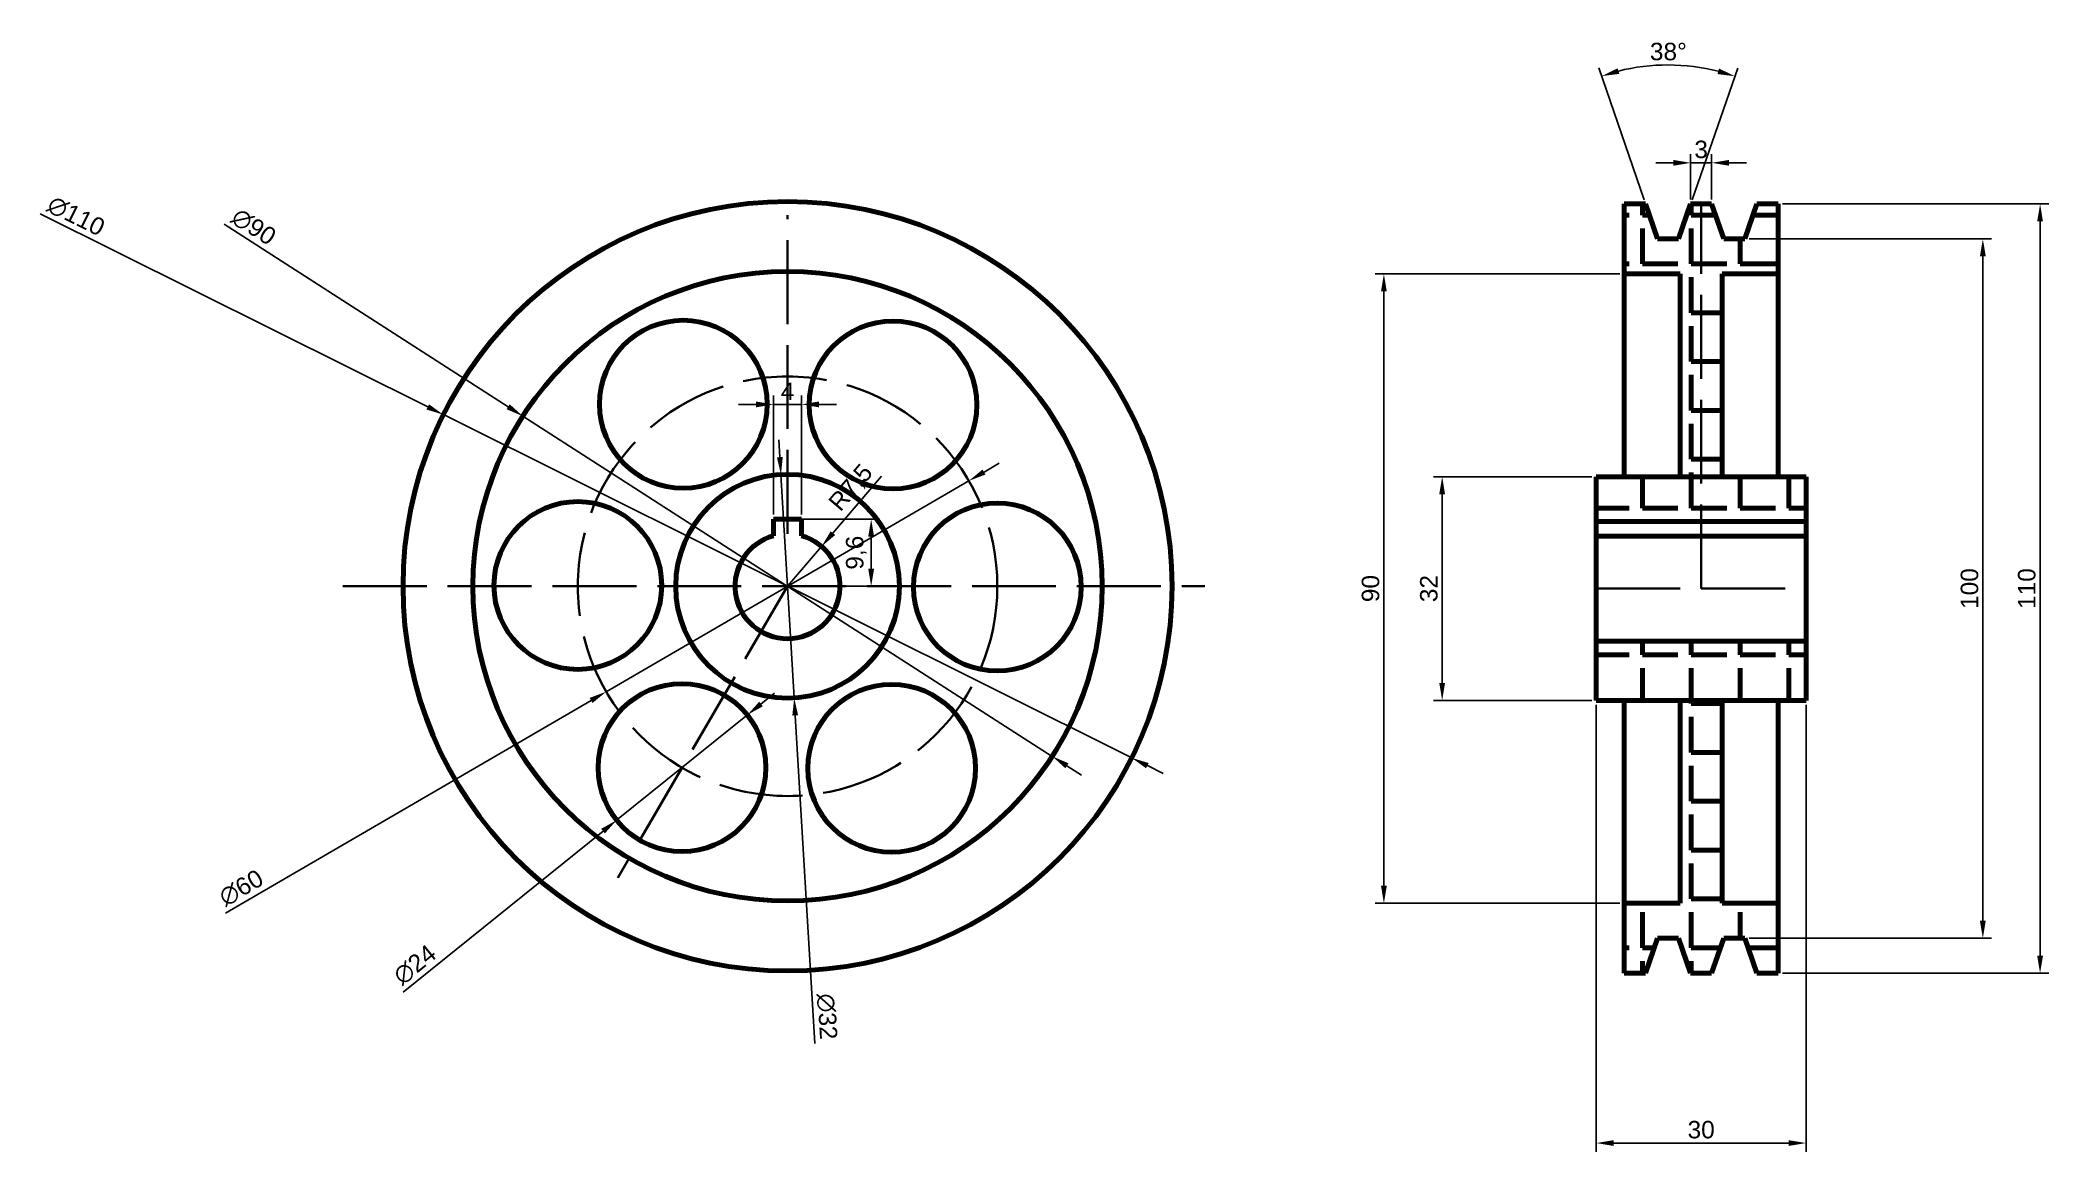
# Model space of a CAD drawing. Header units: millimetres. Extents: x 4043 to 4331, y 1859 to 2018.
import ezdxf

# ---------------------------------------------------------------- set-up
doc = ezdxf.new("R2010")
doc.units = ezdxf.units.MM
doc.linetypes.add('ACAD_ISO02W100', pattern=[15, 12, -3])
for name, color, linetype, lineweight in [('尺寸线', 1, 'Continuous', 35), ('粗实线', 7, 'Continuous', 70), ('虚线', 2, 'ACAD_ISO02W100', 35)]:
    doc.layers.add(name, color=color, linetype=linetype, lineweight=lineweight)
doc.styles.get("Standard").update_dxf_attribs({"font": 'arial.ttf'})
doc.dimstyles.new('ISO-25', dxfattribs={"dimtxt": 2.5, "dimasz": 2.5, "dimexe": 1.25, "dimexo": 0.625, "dimtad": 1, "dimtxsty": 'Standard', "dimcen": 2.5, "dimadec": 0, "dimazin": 0, "dimtfac": 1, "dimtmove": 0, "dimatfit": 3, "dimfxl": 1, "dimarcsym": 0})

# ---------------------------------------------------------------- blocks, each defined once
blk = doc.blocks.new('*U1')
at = {"layer": '粗实线'}
blk.add_circle((0, 0), 12, dxfattribs=at)
blk = doc.blocks.new('*U2')
at = {"layer": '粗实线', "color": 0, "linetype": 'ByBlock', "lineweight": -2, "transparency": 16777216}
for p, rotation in [((4135.28, 1966.3), 240), ((4165.28, 1966.2), 180), ((4120.19, 1940.38), 300.0000000000001), ((4180.19, 1940.16), 120), ((4165.09, 1914.24), 59.99999999999999)]:
    blk.add_blockref('*U1', p, dxfattribs=dict(at, rotation=rotation))
blk.add_blockref('*U1', (4135.09, 1914.34), dxfattribs=at)
blk = doc.blocks.new('*D3')
at = {"layer": 'Defpoints', "color": 0, "transparency": 16777216}
for p in [(4100.96, 1964.81), (4199.41, 1915.73)]:
    blk.add_point(p, dxfattribs=at)
at = {"layer": '尺寸线', "color": 0, "lineweight": -2, "transparency": 16777216}
for p, q in [((4043.29, 1993.55), (4098.73, 1965.92)), ((4199.41, 1915.73), (4100.96, 1964.81)), ((4201.65, 1914.62), (4203.89, 1913.5))]:
    blk.add_line(p, q, dxfattribs=at)
at = {"layer": '尺寸线', "color": 0, "transparency": 16777216}
for points in [[(4098.91, 1966.29), (4098.54, 1965.55), (4100.96, 1964.81)], [(4201.83, 1914.99), (4201.46, 1914.25), (4199.41, 1915.73)]]:
    blk.add_solid(points, dxfattribs=at)
at = {"layer": '尺寸线', "color": 0, "transparency": 16777216, "insert": (4048.42, 1993.2), "char_height": 2.5, "attachment_point": 5, "rotation": 333.5049}
blk.add_mtext('∅110', dxfattribs=at)
blk = doc.blocks.new('*D4')
at = {"layer": 'Defpoints', "color": 0, "transparency": 16777216}
for p in [(4112.33, 1964.59), (4188.05, 1915.95)]:
    blk.add_point(p, dxfattribs=at)
at = {"layer": '尺寸线', "color": 0, "lineweight": -2, "transparency": 16777216}
for p, q in [((4069.59, 1992.05), (4110.22, 1965.95)), ((4188.05, 1915.95), (4112.33, 1964.59)), ((4190.15, 1914.59), (4192.25, 1913.24))]:
    blk.add_line(p, q, dxfattribs=at)
at = {"layer": '尺寸线', "color": 0, "transparency": 16777216}
for points in [[(4110.45, 1966.3), (4110, 1965.59), (4112.33, 1964.59)], [(4190.38, 1914.95), (4189.93, 1914.24), (4188.05, 1915.95)]]:
    blk.add_solid(points, dxfattribs=at)
at = {"layer": '尺寸线', "color": 0, "transparency": 16777216, "insert": (4073.83, 1991.67), "char_height": 2.5, "attachment_point": 5, "rotation": 327.2804}
blk.add_mtext('∅90', dxfattribs=at)
blk = doc.blocks.new('*D5')
at = {"layer": 'Defpoints', "color": 0, "transparency": 16777216}
for p in [(4176.12, 1955.35), (4124.25, 1925.19)]:
    blk.add_point(p, dxfattribs=at)
at = {"layer": '尺寸线', "color": 0, "lineweight": -2, "transparency": 16777216}
for p, q in [((4178.29, 1956.6), (4180.45, 1957.86)), ((4176.12, 1955.35), (4124.25, 1925.19)), ((4069.79, 1893.53), (4122.09, 1923.94))]:
    blk.add_line(p, q, dxfattribs=at)
at = {"layer": '尺寸线', "color": 0, "transparency": 16777216}
for points in [[(4178.08, 1956.96), (4178.49, 1956.24), (4176.12, 1955.35)], [(4121.88, 1924.3), (4122.3, 1923.58), (4124.25, 1925.19)]]:
    blk.add_solid(points, dxfattribs=at)
at = {"layer": '尺寸线', "color": 0, "transparency": 16777216, "insert": (4072.05, 1897.13), "char_height": 2.5, "attachment_point": 5, "rotation": 30.1681}
blk.add_mtext('∅60', dxfattribs=at)
blk = doc.blocks.new('*D6')
at = {"layer": 'Defpoints', "color": 0, "transparency": 16777216}
for p in [(4149.24, 1956.24), (4151.14, 1924.3)]:
    blk.add_point(p, dxfattribs=at)
at = {"layer": '尺寸线', "color": 0, "lineweight": -2, "transparency": 16777216}
for p, q in [((4149.09, 1958.74), (4148.94, 1961.23)), ((4149.24, 1956.24), (4151.14, 1924.3)), ((4154.07, 1874.87), (4151.28, 1921.8))]:
    blk.add_line(p, q, dxfattribs=at)
at = {"layer": '尺寸线', "color": 0, "transparency": 16777216}
for points in [[(4149.51, 1958.76), (4148.67, 1958.71), (4149.24, 1956.24)], [(4151.7, 1921.83), (4150.87, 1921.78), (4151.14, 1924.3)]]:
    blk.add_solid(points, dxfattribs=at)
at = {"layer": '尺寸线', "color": 0, "transparency": 16777216, "insert": (4155.82, 1878.74), "char_height": 2.5, "attachment_point": 5, "rotation": 273.3988}
blk.add_mtext('∅32', dxfattribs=at)
blk = doc.blocks.new('*D7')
at = {"layer": 'Defpoints', "color": 0, "transparency": 16777216}
for p in [(4144.44, 1921.87), (4125.74, 1906.82)]:
    blk.add_point(p, dxfattribs=at)
at = {"layer": '尺寸线', "color": 0, "lineweight": -2, "transparency": 16777216}
for p, q in [((4146.39, 1923.43), (4148.34, 1925)), ((4144.44, 1921.87), (4125.74, 1906.82)), ((4095.19, 1882.24), (4123.8, 1905.25))]:
    blk.add_line(p, q, dxfattribs=at)
at = {"layer": '尺寸线', "color": 0, "transparency": 16777216}
for points in [[(4146.13, 1923.76), (4146.65, 1923.11), (4144.44, 1921.87)], [(4123.53, 1905.58), (4124.06, 1904.93), (4125.74, 1906.82)]]:
    blk.add_solid(points, dxfattribs=at)
at = {"layer": '尺寸线', "color": 0, "transparency": 16777216, "insert": (4096.89, 1886.14), "char_height": 2.5, "attachment_point": 5, "rotation": 38.8163}
blk.add_mtext('∅24', dxfattribs=at)
blk = doc.blocks.new('*D8')
at = {"layer": 'Defpoints', "color": 0, "transparency": 16777216}
for p in [(4155.06, 1945.97), (4150.19, 1940.27)]:
    blk.add_point(p, dxfattribs=at)
at = {"layer": '尺寸线', "color": 0, "lineweight": -2, "transparency": 16777216}
for p, q in [((4163.64, 1956.02), (4156.68, 1947.87)), ((4150.19, 1940.27), (4155.06, 1945.97))]:
    blk.add_line(p, q, dxfattribs=at)
at = {"layer": '尺寸线', "color": 0, "transparency": 16777216}
blk.add_solid([(4156.36, 1948.14), (4157, 1947.6), (4155.06, 1945.97)], dxfattribs=at)
at = {"layer": '尺寸线', "color": 0, "transparency": 16777216, "insert": (4159.36, 1954.28), "char_height": 2.5, "attachment_point": 5, "rotation": 49.5023}
blk.add_mtext('R7,5', dxfattribs=at)
blk = doc.blocks.new('*D9')
at = {"layer": 'Defpoints', "color": 0, "transparency": 16777216}
for p in [(4148.19, 1966.28), (4148.19, 1949.9), (4152.19, 1949.9)]:
    blk.add_point(p, dxfattribs=at)
at = {"layer": '尺寸线', "color": 0, "lineweight": -2, "transparency": 16777216}
for p, q in [((4145.69, 1966.28), (4143.19, 1966.28)), ((4148.19, 1950.52), (4148.19, 1967.53)), ((4152.19, 1966.28), (4148.19, 1966.28)), ((4152.19, 1950.52), (4152.19, 1967.53)), ((4154.69, 1966.28), (4157.19, 1966.28))]:
    blk.add_line(p, q, dxfattribs=at)
at = {"layer": '尺寸线', "color": 0, "transparency": 16777216}
for points in [[(4145.69, 1966.69), (4145.69, 1965.86), (4148.19, 1966.28)], [(4154.69, 1966.69), (4154.69, 1965.86), (4152.19, 1966.28)]]:
    blk.add_solid(points, dxfattribs=at)
at = {"layer": '尺寸线', "color": 0, "transparency": 16777216, "insert": (4150.19, 1968.15), "char_height": 2.5, "attachment_point": 5}
blk.add_mtext('4', dxfattribs=at)
blk = doc.blocks.new('*D10')
at = {"layer": 'Defpoints', "color": 0, "transparency": 16777216}
for p in [(4150.19, 1949.87), (4162.15, 1949.87), (4150.19, 1940.27)]:
    blk.add_point(p, dxfattribs=at)
at = {"layer": '尺寸线', "color": 0, "lineweight": -2, "transparency": 16777216}
for p, q in [((4150.81, 1949.87), (4163.4, 1949.87)), ((4162.15, 1942.77), (4162.15, 1947.37)), ((4150.81, 1940.27), (4163.4, 1940.27))]:
    blk.add_line(p, q, dxfattribs=at)
at = {"layer": '尺寸线', "color": 0, "transparency": 16777216}
for points in [[(4161.73, 1947.37), (4162.57, 1947.37), (4162.15, 1949.87)], [(4161.73, 1942.77), (4162.57, 1942.77), (4162.15, 1940.27)]]:
    blk.add_solid(points, dxfattribs=at)
at = {"layer": '尺寸线', "color": 0, "transparency": 16777216, "insert": (4160.02, 1945.07), "char_height": 2.5, "attachment_point": 5, "rotation": 90}
blk.add_mtext('9,6', dxfattribs=at)
blk = doc.blocks.new('*D11')
at = {"layer": 'Defpoints', "color": 0, "transparency": 16777216}
for p in [(4265.86, 1955.94), (4243.82, 1923.94), (4265.86, 1923.94)]:
    blk.add_point(p, dxfattribs=at)
at = {"layer": '尺寸线', "color": 0, "lineweight": -2, "transparency": 16777216}
for p, q in [((4265.23, 1955.94), (4242.57, 1955.94)), ((4243.82, 1953.44), (4243.82, 1926.44)), ((4265.23, 1923.94), (4242.57, 1923.94))]:
    blk.add_line(p, q, dxfattribs=at)
at = {"layer": '尺寸线', "color": 0, "transparency": 16777216}
for points in [[(4243.4, 1953.44), (4244.23, 1953.44), (4243.82, 1955.94)], [(4243.4, 1926.44), (4244.23, 1926.44), (4243.82, 1923.94)]]:
    blk.add_solid(points, dxfattribs=at)
at = {"layer": '尺寸线', "color": 0, "transparency": 16777216, "insert": (4241.92, 1939.94), "char_height": 2.5, "attachment_point": 5, "rotation": 90}
blk.add_mtext('32', dxfattribs=at)
blk = doc.blocks.new('*D12')
at = {"layer": 'Defpoints', "color": 0, "transparency": 16777216}
for p in [(4269.86, 1984.94), (4235.48, 1894.94), (4269.86, 1894.94)]:
    blk.add_point(p, dxfattribs=at)
at = {"layer": '尺寸线', "color": 0, "lineweight": -2, "transparency": 16777216}
for p, q in [((4269.23, 1984.94), (4234.23, 1984.94)), ((4235.48, 1982.44), (4235.48, 1897.44)), ((4269.23, 1894.94), (4234.23, 1894.94))]:
    blk.add_line(p, q, dxfattribs=at)
at = {"layer": '尺寸线', "color": 0, "transparency": 16777216}
for points in [[(4235.07, 1982.44), (4235.9, 1982.44), (4235.48, 1984.94)], [(4235.07, 1897.44), (4235.9, 1897.44), (4235.48, 1894.94)]]:
    blk.add_solid(points, dxfattribs=at)
at = {"layer": '尺寸线', "color": 0, "transparency": 16777216, "insert": (4233.58, 1939.94), "char_height": 2.5, "attachment_point": 5, "rotation": 90}
blk.add_mtext('90', dxfattribs=at)
blk = doc.blocks.new('*D13')
at = {"layer": 'Defpoints', "color": 0, "transparency": 16777216}
for p in [(4282.36, 2000.82), (4279.36, 1994.94), (4282.36, 1994.94)]:
    blk.add_point(p, dxfattribs=at)
at = {"layer": '尺寸线', "color": 0, "lineweight": -2, "transparency": 16777216}
for p, q in [((4276.86, 2000.82), (4274.36, 2000.82)), ((4279.36, 1995.57), (4279.36, 2002.07)), ((4279.36, 2000.82), (4282.36, 2000.82)), ((4282.36, 1995.57), (4282.36, 2002.07)), ((4284.86, 2000.82), (4287.36, 2000.82))]:
    blk.add_line(p, q, dxfattribs=at)
at = {"layer": '尺寸线', "color": 0, "transparency": 16777216}
for points in [[(4276.86, 2001.24), (4276.86, 2000.41), (4279.36, 2000.82)], [(4284.86, 2001.24), (4284.86, 2000.41), (4282.36, 2000.82)]]:
    blk.add_solid(points, dxfattribs=at)
at = {"layer": '尺寸线', "color": 0, "transparency": 16777216, "insert": (4280.86, 2002.73), "char_height": 2.5, "attachment_point": 5}
blk.add_mtext('3', dxfattribs=at)
blk = doc.blocks.new('*D14')
at = {"layer": 'Defpoints', "color": 0, "transparency": 16777216}
for p in [(4291.86, 1994.94), (4291.86, 1884.94), (4329.34, 1884.94)]:
    blk.add_point(p, dxfattribs=at)
at = {"layer": '尺寸线', "color": 0, "lineweight": -2, "transparency": 16777216}
for p, q in [((4292.48, 1994.94), (4330.59, 1994.94)), ((4329.34, 1992.44), (4329.34, 1887.44)), ((4292.48, 1884.94), (4330.59, 1884.94))]:
    blk.add_line(p, q, dxfattribs=at)
at = {"layer": '尺寸线', "color": 0, "transparency": 16777216}
for points in [[(4328.92, 1992.44), (4329.75, 1992.44), (4329.34, 1994.94)], [(4328.92, 1887.44), (4329.75, 1887.44), (4329.34, 1884.94)]]:
    blk.add_solid(points, dxfattribs=at)
at = {"layer": '尺寸线', "color": 0, "transparency": 16777216, "insert": (4327.44, 1939.94), "char_height": 2.5, "attachment_point": 5, "rotation": 90}
blk.add_mtext('110', dxfattribs=at)
blk = doc.blocks.new('*D15')
at = {"layer": 'Defpoints', "color": 0, "transparency": 16777216}
for p in [(4287.1, 1989.94), (4287.1, 1889.94), (4321.15, 1889.94)]:
    blk.add_point(p, dxfattribs=at)
at = {"layer": '尺寸线', "color": 0, "lineweight": -2, "transparency": 16777216}
for p, q in [((4287.72, 1989.94), (4322.4, 1989.94)), ((4321.15, 1987.44), (4321.15, 1892.44)), ((4287.72, 1889.94), (4322.4, 1889.94))]:
    blk.add_line(p, q, dxfattribs=at)
at = {"layer": '尺寸线', "color": 0, "transparency": 16777216}
for points in [[(4320.73, 1987.44), (4321.57, 1987.44), (4321.15, 1989.94)], [(4320.73, 1892.44), (4321.57, 1892.44), (4321.15, 1889.94)]]:
    blk.add_solid(points, dxfattribs=at)
at = {"layer": '尺寸线', "color": 0, "transparency": 16777216, "insert": (4319.25, 1939.94), "char_height": 2.5, "attachment_point": 5, "rotation": 90}
blk.add_mtext('100', dxfattribs=at)
blk = doc.blocks.new('*D16')
at = {"layer": 'Defpoints', "color": 0, "transparency": 16777216}
for p in [(4265.86, 1923.94), (4295.86, 1923.94), (4295.86, 1860.65)]:
    blk.add_point(p, dxfattribs=at)
at = {"layer": '尺寸线', "color": 0, "lineweight": -2, "transparency": 16777216}
for p, q in [((4265.86, 1923.32), (4265.86, 1859.4)), ((4295.86, 1923.32), (4295.86, 1859.4)), ((4268.36, 1860.65), (4293.36, 1860.65))]:
    blk.add_line(p, q, dxfattribs=at)
at = {"layer": '尺寸线', "color": 0, "transparency": 16777216}
for points in [[(4268.36, 1861.06), (4268.36, 1860.23), (4265.86, 1860.65)], [(4293.36, 1861.06), (4293.36, 1860.23), (4295.86, 1860.65)]]:
    blk.add_solid(points, dxfattribs=at)
at = {"layer": '尺寸线', "color": 0, "transparency": 16777216, "insert": (4280.86, 1862.55), "char_height": 2.5, "attachment_point": 5}
blk.add_mtext('30', dxfattribs=at)
blk = doc.blocks.new('*D17')
at = {"layer": 'Defpoints', "color": 0, "transparency": 16777216}
for p in [(4279.4, 2014.63), (4272.91, 1994.94), (4279.36, 1994.94), (4274.62, 1989.94), (4277.62, 1989.94)]:
    blk.add_point(p, dxfattribs=at)
at = {"layer": '尺寸线', "color": 0, "lineweight": -2, "transparency": 16777216}
for p, q in [((4272.7, 1995.53), (4266.23, 2014.41)), ((4279.56, 1995.53), (4286.11, 2014.38))]:
    blk.add_line(p, q, dxfattribs=at)
blk.add_arc((4276.11, 1985.6), 29.22, 75.7518, 104.0363, dxfattribs=at)
at = {"layer": '尺寸线', "color": 0, "transparency": 16777216}
for points in [[(4269.15, 2013.54), (4268.91, 2014.34), (4266.63, 2013.23)], [(4283.42, 2014.31), (4283.19, 2013.52), (4285.7, 2013.2)]]:
    blk.add_solid(points, dxfattribs=at)
at = {"layer": '尺寸线', "color": 0, "transparency": 16777216, "insert": (4276.17, 2016.72), "char_height": 2.5, "attachment_point": 5, "rotation": 359.8941}
blk.add_mtext('38°', dxfattribs=at)

msp = doc.modelspace()

# ---------------------------------------------------------------- hatches: boundary and pattern name
at = {"layer": '粗实线'}
h = msp.add_hatch(dxfattribs=at)
h.set_pattern_fill('ANGLE', color=256)
h.set_pattern_definition([(0, (11.5976, 16.593), (0, 6.985), [5.08, -1.905]), (90, (11.5976, 16.593), (-6.985, 4e-16), [5.08, -1.905])])
h.paths.add_polyline_path([(4280.86, 1994.943), (4279.36, 1994.943), (4277.623, 1989.943), (4274.623, 1989.943), (4272.907, 1994.943), (4269.86, 1994.943), (4269.86, 1984.943), (4277.86, 1984.943), (4277.86, 1955.943), (4280.86, 1955.943)])
h.paths.add_polyline_path([(4291.86, 1994.943), (4288.812, 1994.943), (4287.096, 1989.943), (4284.096, 1989.943), (4282.36, 1994.943), (4280.86, 1994.943), (4280.86, 1955.943), (4283.86, 1955.943), (4283.86, 1984.943), (4291.86, 1984.943)])
h.paths.add_polyline_path([(4295.86, 1932.443), (4265.86, 1932.443), (4265.86, 1923.943), (4295.86, 1923.943)])
h.paths.add_polyline_path([(4280.86, 1955.943), (4277.86, 1955.943), (4269.86, 1955.943), (4265.86, 1955.943), (4265.86, 1949.543), (4280.86, 1949.543)])
h.paths.add_polyline_path([(4295.86, 1955.943), (4280.86, 1955.943), (4280.86, 1949.543), (4295.86, 1949.543)])
h.paths.add_polyline_path([(4283.86, 1923.943), (4277.86, 1923.943), (4277.86, 1894.943), (4269.86, 1894.943), (4269.86, 1884.943), (4272.907, 1884.943), (4274.623, 1889.943), (4277.623, 1889.943), (4279.36, 1884.943), (4280.86, 1884.943), (4282.36, 1884.943), (4284.096, 1889.943), (4287.096, 1889.943), (4288.812, 1884.943), (4291.86, 1884.943), (4291.86, 1894.943), (4283.86, 1894.943)])

# ---------------------------------------------------------------- linework, layer by layer
for p, q in [((4269.86, 1955.943), (4269.86, 1994.943)), ((4269.86, 1994.943), (4272.907, 1994.943)), ((4274.623, 1989.943), (4272.907, 1994.943)), ((4279.36, 1994.943), (4277.623, 1989.943)), ((4280.86, 1994.943), (4279.36, 1994.943)), ((4280.86, 1994.943), (4282.36, 1994.943)), ((4282.36, 1994.943), (4284.096, 1989.943)), ((4287.096, 1989.943), (4288.812, 1994.943)), ((4291.86, 1994.943), (4288.812, 1994.943)), ((4291.86, 1955.943), (4291.86, 1994.943)), ((4277.623, 1989.943), (4274.623, 1989.943)), ((4276.123, 1989.943), (4276.123, 1989.943)), ((4284.096, 1989.943), (4287.096, 1989.943)), ((4285.596, 1989.943), (4285.596, 1989.943)), ((4277.86, 1984.943), (4269.86, 1984.943)), ((4277.86, 1984.943), (4277.86, 1955.943)), ((4283.86, 1984.943), (4283.86, 1955.943)), ((4283.86, 1984.943), (4291.86, 1984.943)), ((4265.86, 1955.943), (4265.86, 1923.943)), ((4295.86, 1955.943), (4265.86, 1955.943)), ((4280.86, 1955.943), (4269.86, 1955.943)), ((4280.86, 1955.943), (4291.86, 1955.943)), ((4295.86, 1923.943), (4295.86, 1955.943)), ((4150.187, 1949.87), (4148.187, 1949.87)), ((4148.187, 1949.87), (4148.187, 1947.498)), ((4150.187, 1949.87), (4152.187, 1949.87)), ((4152.187, 1949.87), (4152.187, 1947.498)), ((4265.86, 1947.443), (4265.86, 1949.543)), ((4265.86, 1949.543), (4295.86, 1949.543)), ((4265.86, 1939.943), (4265.86, 1947.443)), ((4265.86, 1947.443), (4295.86, 1947.443)), ((4295.86, 1947.443), (4295.86, 1932.443)), ((4280.86, 1939.943), (4280.86, 1939.943)), ((4295.86, 1932.443), (4265.86, 1932.443)), ((4265.86, 1923.943), (4295.86, 1923.943)), ((4280.86, 1923.943), (4269.86, 1923.943)), ((4269.86, 1923.943), (4269.86, 1884.943)), ((4277.86, 1894.943), (4277.86, 1923.943)), ((4280.86, 1923.943), (4291.86, 1923.943)), ((4283.86, 1894.943), (4283.86, 1923.943)), ((4291.86, 1923.943), (4291.86, 1884.943)), ((4277.86, 1894.943), (4269.86, 1894.943)), ((4283.86, 1894.943), (4291.86, 1894.943)), ((4274.623, 1889.943), (4272.907, 1884.943)), ((4277.623, 1889.943), (4274.623, 1889.943)), ((4276.123, 1889.943), (4276.123, 1889.943)), ((4279.36, 1884.943), (4277.623, 1889.943)), ((4282.36, 1884.943), (4284.096, 1889.943)), ((4284.096, 1889.943), (4287.096, 1889.943)), ((4285.596, 1889.943), (4285.596, 1889.943)), ((4287.096, 1889.943), (4288.812, 1884.943)), ((4269.86, 1884.943), (4272.907, 1884.943)), ((4280.86, 1884.943), (4279.36, 1884.943)), ((4280.86, 1884.943), (4282.36, 1884.943)), ((4291.86, 1884.943), (4288.812, 1884.943))]:
    msp.add_line(p, q, dxfattribs=at)
for radius in [55, 45, 16]:
    msp.add_circle((4150.187, 1940.27), radius, dxfattribs=at)
msp.add_arc((4150.187, 1940.27), 7.5, 105.46601, 74.53399, dxfattribs=at)
at = {"layer": '虚线'}
for p, q in [((4280.86, 1939.943), (4280.86, 1994.943)), ((4150.187, 1947.77), (4150.187, 1993.332)), ((4280.86, 1939.943), (4280.86, 1955.943)), ((4150.187, 1947.77), (4150.187, 1949.87)), ((4086.574, 1940.27), (4209.849, 1940.27)), ((4150.187, 1940.27), (4125.914, 1898.575)), ((4265.86, 1939.943), (4295.86, 1939.943))]:
    msp.add_line(p, q, dxfattribs=at)
msp.add_circle((4150.187, 1940.27), 30, dxfattribs=at)

# ---------------------------------------------------------------- block references
at = {"layer": '粗实线'}
msp.add_blockref('*U2', (0, 0), dxfattribs=at)

# ---------------------------------------------------------------- dimensions: what is measured, and where the dimension line sits
at = {"layer": '尺寸线'}
dim = msp.add_angular_dim_2l(base=(4279.399, 2014.629), line1=((4279.36, 1994.943), (4277.623, 1989.943)), line2=((4274.623, 1989.943), (4272.907, 1994.943)), dimstyle='ISO-25', dxfattribs=at)
dim.commit()
dim.dimension.update_dxf_attribs({"geometry": '*D17', "text_midpoint": (4276.172, 2016.717)})
for base, p1, p2, picture, middle in [((4282.36, 2000.825), (4279.36, 1994.943), (4282.36, 1994.943), '*D13', (4280.86, 2002.727)), ((4148.187, 1966.276), (4152.187, 1949.9), (4148.187, 1949.9), '*D9', (4150.187, 1968.151)), ((4295.86, 1860.646), (4265.86, 1923.943), (4295.86, 1923.943), '*D16', (4280.86, 1862.548))]:
    dim = msp.add_linear_dim(base=base, p1=p1, p2=p2, dimstyle='ISO-25', dxfattribs=at)
    dim.commit()
    dim.dimension.update_dxf_attribs({"geometry": picture, "text_midpoint": middle})
for p1, p2, picture, middle in [((4199.411, 1915.733), (4100.964, 1964.807), '*D3', (4047.536, 1991.439)), ((4188.047, 1915.946), (4112.328, 1964.594), '*D4', (4072.761, 1990.014)), ((4149.239, 1956.242), (4151.136, 1924.298), '*D6', (4153.849, 1878.621)), ((4176.124, 1955.346), (4124.251, 1925.194), '*D5', (4073.046, 1895.43)), ((4144.444, 1921.865), (4125.744, 1906.821), '*D7', (4098.127, 1884.604))]:
    dim = msp.add_diameter_dim_2p(p1=p1, p2=p2, dimstyle='ISO-25', dxfattribs=at)
    dim.commit()
    dim.dimension.update_dxf_attribs({"geometry": picture, "text_midpoint": middle, "dimtype": 163})
for base, p1, p2, picture, middle in [((4329.338, 1884.943), (4291.86, 1994.943), (4291.86, 1884.943), '*D14', (4327.436, 1939.943)), ((4321.151, 1889.943), (4287.096, 1989.943), (4287.096, 1889.943), '*D15', (4319.25, 1939.943)), ((4235.485, 1894.943), (4269.86, 1984.943), (4269.86, 1894.943), '*D12', (4233.583, 1939.943)), ((4243.817, 1923.943), (4265.86, 1955.943), (4265.86, 1923.943), '*D11', (4241.915, 1939.943)), ((4162.149, 1949.87), (4150.187, 1940.27), (4150.187, 1949.87), '*D10', (4160.022, 1945.07))]:
    dim = msp.add_linear_dim(base=base, p1=p1, p2=p2, angle=90, dimstyle='ISO-25', dxfattribs=at)
    dim.commit()
    dim.dimension.update_dxf_attribs({"geometry": picture, "text_midpoint": middle})
dim = msp.add_radius_dim(center=(4150.187, 1940.27), mpoint=(4155.058, 1945.973), dimstyle='ISO-25', dxfattribs=at)
dim.commit()
dim.dimension.update_dxf_attribs({"geometry": '*D8', "text_midpoint": (4159.358, 1954.276)})

doc.saveas('drawing.dxf')
